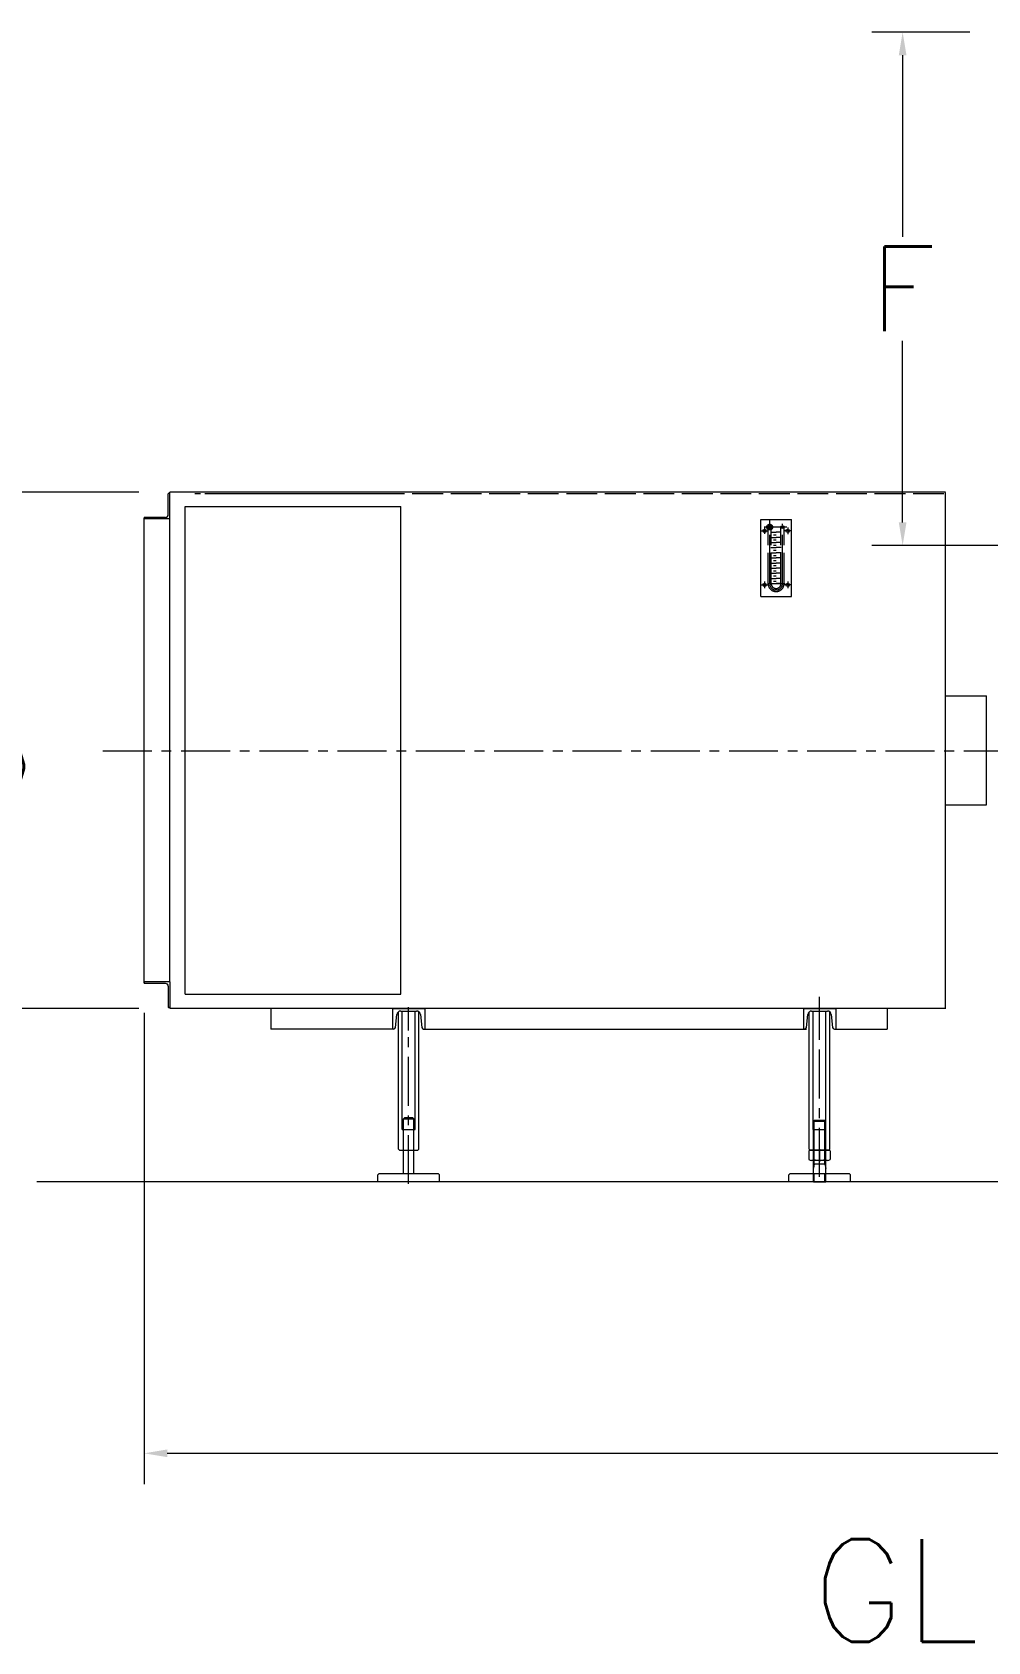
# Model space of a CAD drawing. Header units: inches. Extents: x 76 to 22091, y 292 to 17065.
# Drawn here: x 16206 to 18067, y 5593 to 8729 of the extents above; entities that cross this region are included whole.
import ezdxf

# ---------------------------------------------------------------- set-up
doc = ezdxf.new("R2010")
doc.units = ezdxf.units.IN
doc.header["$MEASUREMENT"] = 0
for name, pattern in [('ACAD_ISO02W100', [15, 12, -3]), ('CENTER', [50.8, 31.75, -6.35, 6.35, -6.35]), ('EB_DASHDOT', [39, 30, -3, 3, -3])]:
    doc.linetypes.add(name, pattern=pattern)
doc.layers.get('Defpoints').update_dxf_attribs({"lineweight": 5})
for name, color, linetype, lineweight in [('CAXA0', 7, 'Continuous', 5), ('CAXA1', 5, 'CENTER', 5), ('CAXA3', 7, 'Continuous', 5), ('虚线', 6, 'ACAD_ISO02W100', 5)]:
    doc.layers.add(name, color=color, linetype=linetype, lineweight=lineweight)
doc.styles.add('Roman', font='romans')
doc.styles.get("Standard").update_dxf_attribs({"font": 'arial.ttf'})
doc.dimstyles.new('ISO-25', dxfattribs={"dimscale": 30, "dimtxt": 1.5, "dimasz": 1.5, "dimexe": 2, "dimexo": 2, "dimtad": 1, "dimtih": 1, "dimtoh": 1, "dimdec": 1, "dimlfac": 0.03937, "dimdsep": 46, "dimtxsty": 'Standard', "dimcen": 2.5, "dimclrd": 7, "dimclre": 7, "dimclrt": 7, "dimadec": 0, "dimazin": 0, "dimtfac": 1, "dimtdec": 1, "dimtmove": 0, "dimatfit": 3, "dimfxl": 1, "dimlwd": 5, "dimlwe": 5, "dimarcsym": 0})

# ---------------------------------------------------------------- blocks, each defined once
blk = doc.blocks.new('*D13')
at = {"color": 7, "linetype": 'Continuous', "lineweight": 5, "transparency": 16777216}
for p, q in [((16414, 7832.9), (15903.2, 7832.9)), ((15963.2, 7787.9), (15963.2, 7431.2)), ((15963.2, 6872), (15963.2, 7228.7)), ((16414, 6827), (15903.2, 6827))]:
    blk.add_line(p, q, dxfattribs=at)
at = {"color": 7, "transparency": 16777216}
for points in [[(15955.7, 7787.9), (15970.7, 7787.9), (15963.2, 7832.9)], [(15955.7, 6872), (15970.7, 6872), (15963.2, 6827)]]:
    blk.add_solid(points, dxfattribs=at)
at = {"layer": 'Defpoints', "color": 0, "transparency": 16777216}
for p in [(16474, 7832.9), (15963.2, 6827), (16474, 6827)]:
    blk.add_point(p, dxfattribs=at)
at = {"color": 7, "lineweight": 5, "transparency": 16777216, "insert": (15963.2, 7329.9), "char_height": 165, "attachment_point": 5, "style": 'Roman'}
blk.add_mtext('39.6', dxfattribs=at)
blk = doc.blocks.new('*D26')
at = {"color": 7, "linetype": 'Continuous', "lineweight": 5, "transparency": 16777216}
for p, q in [((20121.5, 6879.2), (20121.5, 5900.6)), ((16424, 6819), (16424, 5900.6)), ((16469, 5960.6), (20076.5, 5960.6))]:
    blk.add_line(p, q, dxfattribs=at)
at = {"color": 7, "transparency": 16777216}
for points in [[(16469, 5968.1), (16469, 5953.1), (16424, 5960.6)], [(20076.5, 5968.1), (20076.5, 5953.1), (20121.5, 5960.6)]]:
    blk.add_solid(points, dxfattribs=at)
at = {"layer": 'Defpoints', "color": 0, "transparency": 16777216}
for p in [(20121.5, 6939.2), (16424, 6879), (20121.5, 5960.6)]:
    blk.add_point(p, dxfattribs=at)
at = {"color": 7, "lineweight": 5, "transparency": 16777216, "insert": (18272.8, 6061.8), "char_height": 165, "attachment_point": 5, "style": 'Roman'}
blk.add_mtext('B', dxfattribs=at)
blk = doc.blocks.new('*D23')
at = {"color": 7, "linetype": 'Continuous', "lineweight": 5, "transparency": 16777216}
for p, q in [((18031.3, 8729.2), (17840.7, 8729.2)), ((17900.7, 8684.2), (17900.7, 8330.4)), ((17900.7, 7774.2), (17900.7, 8127.9)), ((18109.5, 7729.2), (17840.7, 7729.2))]:
    blk.add_line(p, q, dxfattribs=at)
at = {"color": 7, "transparency": 16777216}
for points in [[(17893.2, 8684.2), (17908.2, 8684.2), (17900.7, 8729.2)], [(17893.2, 7774.2), (17908.2, 7774.2), (17900.7, 7729.2)]]:
    blk.add_solid(points, dxfattribs=at)
at = {"layer": 'Defpoints', "color": 0, "transparency": 16777216}
for p in [(18091.3, 8729.2), (17900.7, 7729.2), (18169.5, 7729.2)]:
    blk.add_point(p, dxfattribs=at)
at = {"color": 7, "lineweight": 5, "transparency": 16777216, "insert": (17900.7, 8229.2), "char_height": 165, "attachment_point": 5, "style": 'Roman'}
blk.add_mtext('F', dxfattribs=at)

msp = doc.modelspace()

# ---------------------------------------------------------------- linework, layer by layer
at = {"color": 7, "lineweight": 5}
for p, q in [((16474.01, 6878.95), (16474.01, 7832.95)), ((17984.01, 7832.95), (16474.01, 7832.95)), ((16545.82, 7832.95), (16474.01, 7832.95)), ((16660.48, 7832.95), (16660.48, 7833.01)), ((17984.01, 6826.7), (17984.01, 7832.7)), ((16424.01, 6878.95), (16424.01, 7780.95)), ((16503.98, 6854.95), (16503.98, 7804.95)), ((16503.98, 7804.95), (16923.98, 7804.95)), ((16923.98, 6854.95), (16923.98, 7804.95)), ((17624.4, 7639.95), (17624.4, 7779.95)), ((17624.4, 7639.95), (17624.4, 7779.95)), ((17624.4, 7629.95), (17624.4, 7779.95)), ((17624.4, 7779.95), (17684.4, 7779.95)), ((17684.4, 7629.95), (17684.4, 7779.95)), ((17624.4, 7629.95), (17684.4, 7629.95)), ((17984.01, 7436.23), (18064.01, 7436.23)), ((18064.01, 7224.23), (18064.01, 7436.23)), ((17984.01, 7224.23), (18064.01, 7224.23)), ((16474.01, 6878.95), (16474.01, 6826.95)), ((16503.98, 6854.95), (16923.98, 6854.95)), ((16634.98, 6826.95), (16474.01, 6826.95)), ((17984.01, 6826.95), (16634.98, 6826.95)), ((16929.31, 6826.95), (16639.98, 6826.95)), ((16670.49, 6827), (16670.49, 6787)), ((16918.98, 6553.41), (16918.98, 6820.65)), ((16926.48, 6591.41), (16926.48, 6822.2)), ((16951.48, 6591.41), (16951.48, 6822.2)), ((16958.98, 6553.41), (16958.98, 6820.67)), ((17718.98, 6553.41), (17718.98, 6820.65)), ((17726.48, 6591.41), (17726.48, 6822.2)), ((17751.48, 6591.41), (17751.48, 6822.2)), ((17758.98, 6553.41), (17758.98, 6820.67)), ((17870.49, 6827), (17870.49, 6787)), ((16909.79, 6787), (16670.49, 6787)), ((16968.19, 6787), (17713.59, 6787)), ((17770.49, 6787), (17870.49, 6787)), ((16926.48, 6591.41), (16951.48, 6591.41)), ((16928.98, 6612.16), (16930.98, 6614.16)), ((16928.98, 6505.16), (16928.98, 6612.16)), ((16928.98, 6612.16), (16948.98, 6612.16)), ((16946.98, 6614.16), (16930.98, 6614.16)), ((16948.98, 6612.16), (16946.98, 6614.16)), ((16948.98, 6505.16), (16948.98, 6612.16)), ((17726.48, 6591.41), (17751.48, 6591.41)), ((17726.98, 6488.91), (17726.98, 6607.41)), ((17749.48, 6608.91), (17728.48, 6608.91)), ((17750.98, 6488.91), (17750.98, 6607.41)), ((16918.98, 6553.41), (16920.98, 6551.41)), ((16920.98, 6551.41), (16956.98, 6551.41)), ((16956.98, 6551.41), (16958.98, 6553.41)), ((17718.98, 6553.41), (17720.98, 6551.41)), ((17720.98, 6551.41), (17756.98, 6551.41)), ((17750.98, 6524.16), (17726.98, 6524.16)), ((17756.98, 6551.41), (17758.98, 6553.41)), ((16878.98, 6503.16), (16880.98, 6505.16)), ((16878.98, 6489.16), (16878.98, 6503.16)), ((16996.98, 6505.16), (16880.98, 6505.16)), ((16996.98, 6505.16), (16998.98, 6503.16)), ((16998.98, 6489.16), (16998.98, 6503.16)), ((17678.98, 6503.16), (17680.98, 6505.16)), ((17678.98, 6489.16), (17678.98, 6503.16)), ((17796.98, 6505.16), (17680.98, 6505.16)), ((17796.98, 6505.16), (17798.98, 6503.16)), ((17798.98, 6489.16), (17798.98, 6503.16)), ((20224.01, 6489.16), (16215.2, 6489.16)), ((16998.98, 6489.16), (16878.98, 6489.16)), ((17798.98, 6489.16), (17678.98, 6489.16)), ((17750.98, 6488.91), (17726.98, 6488.91))]:
    msp.add_line(p, q, dxfattribs=at)
for centre, radius in [((17631.9, 7757.45), 3.25), ((17666.9, 7764.95), 3), ((17676.9, 7757.45), 3.25), ((17631.9, 7652.45), 3.25), ((17676.9, 7652.45), 3.25)]:
    msp.add_circle(centre, radius, dxfattribs=at)
at = {"layer": 'CAXA0', "color": 7, "lineweight": 5}
for p, q in [((16471.01, 7789.45), (16471.01, 7829.95)), ((16474.01, 7830.95), (16472.01, 7830.95)), ((16474.01, 7780.95), (16474.01, 7830.95)), ((16424.01, 7780.95), (16424.01, 7782.95)), ((16474.01, 7780.95), (16424.01, 7780.95)), ((16465.51, 7783.95), (16425.01, 7783.95)), ((16474.01, 6878.95), (16424.01, 6878.95)), ((16424.01, 6878.95), (16424.01, 6876.95)), ((16465.51, 6875.95), (16425.01, 6875.95)), ((16471.01, 6870.45), (16471.01, 6829.95)), ((16474.01, 6878.95), (16474.01, 6828.95)), ((16474.01, 6828.95), (16472.01, 6828.95)), ((16907.49, 6827), (16970.49, 6827)), ((16907.49, 6827), (16907.49, 6787)), ((16913.57, 6790.42), (16916.08, 6815.44)), ((16923.54, 6822.2), (16954.45, 6822.2)), ((16961.91, 6815.44), (16964.41, 6790.42)), ((16970.49, 6827), (16970.49, 6787)), ((17707.49, 6827), (17770.49, 6827)), ((17707.49, 6827), (17707.49, 6787)), ((17713.57, 6790.42), (17716.08, 6815.44)), ((17723.54, 6822.2), (17754.44, 6822.2)), ((17761.91, 6815.44), (17764.41, 6790.42)), ((17770.49, 6827), (17770.49, 6787)), ((16909.79, 6787), (16907.49, 6787)), ((16968.19, 6787), (16970.49, 6787)), ((17709.79, 6787), (17707.49, 6787)), ((17768.19, 6787), (17770.49, 6787)), ((17718.2, 6549.88), (17718.2, 6532.74)), ((17754.57, 6551.41), (17723.39, 6551.41)), ((17754.57, 6531.21), (17723.39, 6531.21)), ((17728.59, 6532.74), (17728.59, 6549.88)), ((17749.37, 6532.74), (17749.37, 6549.88)), ((17759.77, 6549.88), (17759.77, 6532.74))]:
    msp.add_line(p, q, dxfattribs=at)
for centre, radius, start, end in [((16472.01, 7829.95), 1, 90, 180), ((16425.01, 7782.95), 1, 90, 180), ((16465.51, 7789.45), 5.5, 270, 0), ((16425.01, 6876.95), 1, 180, 270), ((16465.51, 6870.45), 5.5, 0, 90), ((16472.01, 6829.95), 1, 180, 270), ((16923.54, 6814.7), 7.5, 90, 174.28941), ((16954.45, 6814.7), 7.5, 5.71059, 90), ((17723.54, 6814.7), 7.5, 90, 174.28941), ((17754.44, 6814.7), 7.5, 5.71059, 90), ((16909.79, 6790.8), 3.8, 270, 354.28941), ((16968.19, 6790.8), 3.8, 185.71059, 270), ((17709.79, 6790.8), 3.8, 270, 354.28941), ((17768.19, 6790.8), 3.8, 185.71059, 270), ((17723.39, 6541.84), 9.57, 57.13277, 122.86723), ((17723.39, 6540.78), 9.57, 237.13277, 302.86723), ((17738.98, 6515.41), 36, 73.22135, 106.77865), ((17738.98, 6567.21), 36, 253.22135, 286.77865), ((17754.57, 6541.84), 9.57, 57.13277, 122.86723), ((17754.57, 6540.78), 9.57, 237.13277, 302.86723)]:
    msp.add_arc(centre, radius, start, end, dxfattribs=at)
at = {"layer": 'CAXA1', "linetype": 'CENTER', "lineweight": 5, "ltscale": 3}
for p, q in [((17641.9, 7654.95), (17641.9, 7779.95)), ((17625.65, 7757.45), (17638.15, 7757.45)), ((17675.6, 7764.95), (17631.26, 7764.95)), ((17631.9, 7764.2), (17631.9, 7751.7)), ((17644.45, 7754.95), (17654.45, 7754.95)), ((17649.45, 7749.95), (17654.45, 7749.95)), ((17664.35, 7754.95), (17654.35, 7754.95)), ((17666.9, 7654.95), (17666.9, 7771.6)), ((17683.15, 7757.45), (17670.65, 7757.45)), ((17676.9, 7764.2), (17676.9, 7751.7)), ((17676.9, 7763.7), (17676.9, 7751.2)), ((17644.43, 7744.95), (17654.43, 7744.95)), ((17644.43, 7734.95), (17654.43, 7734.95)), ((17644.43, 7724.95), (17654.43, 7724.95)), ((17644.43, 7714.95), (17654.43, 7714.95)), ((17649.43, 7739.95), (17654.43, 7739.95)), ((17649.43, 7729.95), (17654.43, 7729.95)), ((17649.43, 7719.95), (17654.43, 7719.95)), ((17664.36, 7744.95), (17654.36, 7744.95)), ((17664.36, 7734.95), (17654.36, 7734.95)), ((17664.36, 7724.95), (17654.36, 7724.95)), ((17664.36, 7714.95), (17654.36, 7714.95)), ((17644.43, 7704.95), (17654.43, 7704.95)), ((17644.43, 7694.95), (17654.43, 7694.95)), ((17644.43, 7684.95), (17654.43, 7684.95)), ((17649.43, 7709.95), (17654.43, 7709.95)), ((17649.43, 7699.95), (17654.43, 7699.95)), ((17649.43, 7689.95), (17654.43, 7689.95)), ((17664.36, 7704.95), (17654.36, 7704.95)), ((17664.36, 7694.95), (17654.36, 7694.95)), ((17664.36, 7684.95), (17654.36, 7684.95)), ((17625.65, 7652.45), (17638.15, 7652.45)), ((17631.9, 7658.7), (17631.9, 7646.2)), ((17637.4, 7654.95), (17671.4, 7654.95)), ((17644.43, 7674.95), (17654.43, 7674.95)), ((17644.43, 7664.95), (17654.43, 7664.95)), ((17644.43, 7654.95), (17654.43, 7654.95)), ((17649.43, 7679.95), (17654.43, 7679.95)), ((17649.43, 7669.95), (17654.43, 7669.95)), ((17649.43, 7659.95), (17654.43, 7659.95)), ((17664.36, 7674.95), (17654.36, 7674.95)), ((17664.36, 7664.95), (17654.36, 7664.95)), ((17664.36, 7654.95), (17654.36, 7654.95)), ((17683.15, 7652.45), (17670.65, 7652.45)), ((17676.9, 7658.7), (17676.9, 7646.2)), ((16343.57, 7329.17), (20251.73, 7329.17)), ((17738.98, 6499.39), (17738.98, 6849.58)), ((17738.98, 6826.95), (17738.98, 6849.58)), ((16938.98, 6485.36), (16938.98, 6823.66))]:
    msp.add_line(p, q, dxfattribs=at)
at = {"layer": 'CAXA1', "linetype": 'EB_DASHDOT', "lineweight": 5}
for p, q in [((16938.99, 6784), (16938.99, 6830)), ((17738.99, 6784), (17738.99, 6830)), ((17738.98, 6552.94), (17738.98, 6528.21))]:
    msp.add_line(p, q, dxfattribs=at)
at = {"layer": 'CAXA1', "linetype": 'CENTER', "lineweight": 5, "ltscale": 3}
msp.add_arc((17654.4, 7654.95), 12.5, 180, 0, dxfattribs=at)
at = {"layer": 'CAXA3', "color": 7, "linetype": 'Continuous', "lineweight": 5}
for p, q in [((17726.98, 6607.41), (17728.48, 6608.91)), ((17726.98, 6607.41), (17750.98, 6607.41)), ((17728.61, 6524.16), (17728.61, 6608.91)), ((17749.36, 6524.16), (17749.36, 6608.91)), ((17750.98, 6607.41), (17749.48, 6608.91)), ((17728.61, 6524.16), (17726.98, 6516.26)), ((17749.36, 6524.16), (17750.98, 6515.65)), ((17728.61, 6488.91), (17728.61, 6505.16)), ((17749.36, 6488.91), (17749.36, 6505.16))]:
    msp.add_line(p, q, dxfattribs=at)
at = {"layer": '虚线', "color": 7, "lineweight": 5, "ltscale": 5}
for p, q in [((16908.98, 7829.95), (16523.01, 7829.95)), ((16887.81, 7829.95), (16541.99, 7829.95)), ((17981.01, 7829.95), (16908.98, 7829.95)), ((17638.9, 7654.95), (17638.9, 7764.95)), ((17644.9, 7654.95), (17644.9, 7764.95)), ((17663.9, 7654.95), (17663.9, 7764.95)), ((17669.9, 7654.95), (17669.9, 7764.95)), ((16424.01, 6876.95), (16424.01, 6878.95)), ((16473.01, 6892.31), (16473.01, 6892.34))]:
    msp.add_line(p, q, dxfattribs=at)
for radius in [5.6, 3]:
    msp.add_circle((17641.9, 7764.95), radius, dxfattribs=at)
for radius in [15.5, 9.5]:
    msp.add_arc((17654.4, 7654.95), radius, 180, 0, dxfattribs=at)

# ---------------------------------------------------------------- texts
at = {"color": 7, "linetype": 'Continuous', "lineweight": 5, "insert": (17724, 5793.35), "char_height": 200, "attachment_point": 1, "style": 'Roman'}
msp.add_mtext_dynamic_manual_height_columns('GL1-WX-01', width=3244.2481, gutter_width=1, heights=[0], dxfattribs=at)

# ---------------------------------------------------------------- dimensions: what is measured, and where the dimension line sits
at = {"color": 7, "lineweight": 5}
dim = msp.add_linear_dim(base=(17900.75, 7729.16), p1=(18091.32, 8729.16), p2=(18169.54, 7729.16), angle=90, text='F', dimstyle='ISO-25', override={"dimtxt": 5.5, "dimpost": '\\X', "dimtxsty": 'Roman', "dimtmove": 1}, dxfattribs=at)
dim.commit()
dim.dimension.update_dxf_attribs({"geometry": '*D23', "text_midpoint": (17900.75, 8229.16)})
dim = msp.add_linear_dim(base=(15963.17, 6826.95), p1=(16474.01, 7832.95), p2=(16474.01, 6826.95), angle=90, dimstyle='ISO-25', override={"dimtxt": 5.5, "dimpost": '\\X', "dimtxsty": 'Roman', "dimtmove": 1}, dxfattribs=at)
dim.commit()
dim.dimension.update_dxf_attribs({"geometry": '*D13', "text_midpoint": (15963.17, 7329.95)})
dim = msp.add_linear_dim(base=(20121.51, 5960.56), p1=(16424.01, 6878.95), p2=(20121.51, 6939.16), text='B', dimstyle='ISO-25', override={"dimtxt": 5.5, "dimpost": '\\X', "dimtxsty": 'Roman', "dimtmove": 1}, dxfattribs=at)
dim.commit()
dim.dimension.update_dxf_attribs({"geometry": '*D26', "text_midpoint": (18272.76, 5960.56), "dimtype": 160})

doc.saveas('drawing.dxf')
